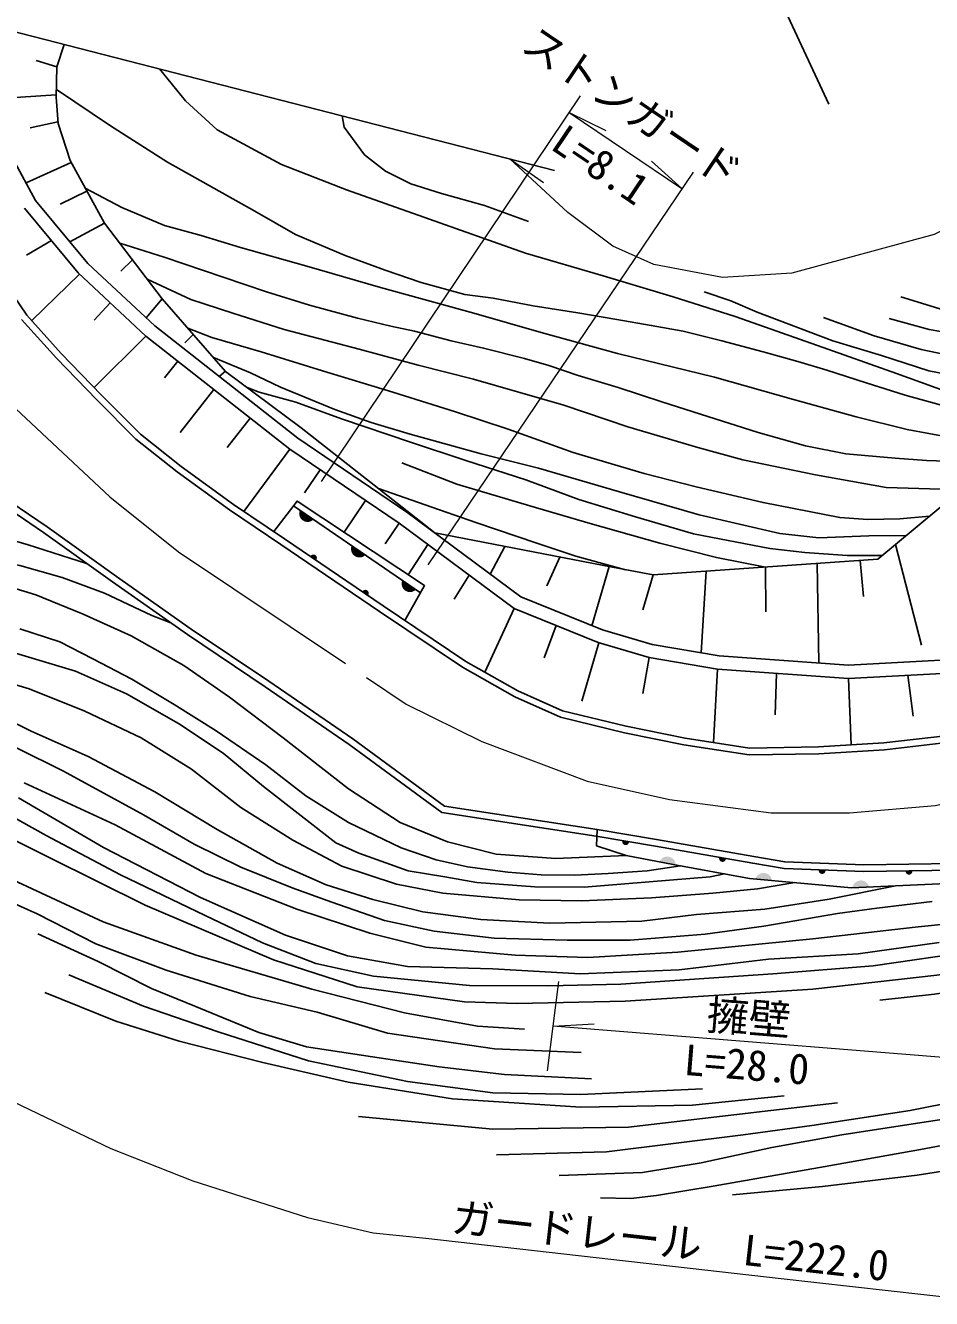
# Model space of a CAD drawing. Units: millimetres at full size, sheet at 1:1000; details may follow other scales. Extents: x 40000 to 680000, y 20000 to 380000.
# Drawn here: x 135323 to 189419, y 245092 to 321117 of the extents above; entities that cross this region are included whole.
import ezdxf
from ezdxf.enums import TextEntityAlignment as Align

# ---------------------------------------------------------------- set-up
doc = ezdxf.new("R2010")
doc.units = ezdxf.units.MM
doc.header["$LTSCALE"] = 1000
doc.linetypes.add('CHAIN', pattern=[18.5, 12, -1.5, 3.5, -1.5])
for name, color, linetype, lineweight in [('M-BGD', 7, 'Continuous', 25), ('M-BMK', 2, 'CHAIN', 13), ('M-BMK-OTRS', 5, 'Continuous', 25), ('M-BMK-SRVR', 3, 'Continuous', 25), ('M-STR-HTXT', 7, 'Continuous', 13)]:
    doc.layers.add(name, color=color, linetype=linetype, lineweight=lineweight)
doc.styles.add('ＭＳ ゴシック', font='')
doc.styles.get('ＭＳ ゴシック').set_extended_font_data('MS Gothic')

msp = doc.modelspace()

# ---------------------------------------------------------------- hatches: boundary and pattern name
at = {"layer": 'M-BGD'}
for points in [[(152523, 291612), (151706, 292172, 0.82183)], [(155617, 289493), (154800, 290053, 0.82183)], [(152334, 289408), (152666, 289182, 0.4608), (152632, 289489, 0.4608)], [(155434, 287299), (155766, 287073, 0.4608), (155732, 287380, 0.4608)], [(158638, 287424), (157821, 287984, 0.82183)], [(171357, 272367), (170961, 272436, 0.4608), (171119, 272170, 0.4608)], [(173172, 271166), (174147, 270992, 0.82183)], [(177145, 271367), (176749, 271436, 0.4608), (176906, 271170, 0.4608)], [(183091, 270649), (182695, 270717, 0.4608), (182853, 270451, 0.4608)], [(178903, 270139), (179891, 270062, 0.82183)], [(184702, 269638), (185693, 269667, 0.82183)], [(188274, 270642), (187872, 270643, 0.4608), (188072, 270407, 0.4608)]]:
    msp.add_hatch(color=256, dxfattribs=at).paths.add_polyline_path(points)

# ---------------------------------------------------------------- linework, layer by layer
for p, q in [((135961, 319030), (137186, 318656)), ((133808, 316754), (137157, 316972)), ((135604, 314994), (137261, 315369)), ((135356, 311716), (138054, 312940)), ((137397, 310450), (138993, 311220)), ((137979, 308194), (140035, 309314)), ((135389, 307401), (136869, 308280)), ((141018, 306449), (141707, 307126)), ((135695, 303491), (138551, 306271)), ((139421, 303517), (140389, 304553)), ((142524, 303654), (143493, 304789)), ((144841, 302172), (145342, 302670)), ((139423, 299494), (142519, 302563)), ((143633, 300073), (144418, 301071)), ((146886, 300149), (147258, 300474)), ((144553, 296811), (146571, 299379)), ((147366, 295911), (148748, 297668)), ((151105, 295816), (148369, 292086)), ((151976, 293198), (152917, 294589)), ((154349, 290851), (155634, 292750)), ((158911, 287242), (151330, 292434)), ((156798, 290151), (157638, 291393)), ((158177, 288315), (159352, 290120)), ((163071, 288354), (163945, 290003)), ((187269, 290128), (188817, 284116)), ((166454, 287647), (167226, 289371)), ((182598, 288995), (182686, 283045)), ((185158, 289175), (185348, 287017)), ((160923, 286861), (161815, 288290)), ((170169, 288803), (169146, 285272)), ((172185, 286211), (172797, 288306)), ((175966, 288529), (175665, 283647)), ((179523, 286104), (179500, 288777)), ((162755, 282502), (164493, 286300)), ((166288, 283363), (167000, 285281)), ((168531, 280773), (169551, 284248)), ((172185, 281218), (172559, 283365)), ((176649, 282668), (176399, 278289)), ((180093, 279955), (180166, 282420)), ((184453, 282119), (184624, 278149)), ((188321, 279869), (187999, 282313))]:
    msp.add_line(p, q, dxfattribs=at)
for points in [[(137625, 319981), (137186, 318656), (137166, 316832), (137267, 315272), (137997, 313043), (140035, 309314), (143493, 304789), (147273, 300458), (151777, 297093), (159768, 290808), (170372, 288764), (172797, 288306), (186204, 289249), (191034, 293240), (194674, 296601), (195528, 297396), (196766, 297838), (199507, 298692), (202547, 299433), (205141, 299875), (208353, 300287), (211536, 300670), (218603, 301516)], [(143317, 318519), (144875, 316621), (146775, 314877), (150609, 312808), (154496, 311292), (159101, 309666), (165177, 307511), (169809, 306161), (174000, 304921), (177695, 303736), (182615, 301995), (187330, 300342), (191135, 298964), (195548, 298407), (198100, 298779), (200262, 299629), (202246, 301153), (204219, 302911), (206381, 305231), (209223, 308132), (211165, 309850), (213686, 312415), (216007, 314266)], [(189931, 298467), (187841, 299046), (185521, 299783), (183171, 300536), (181429, 301046), (179362, 301623), (176898, 302292), (174587, 302854), (172681, 303207), (170628, 303557), (168302, 303952), (165634, 304366), (163240, 304826), (161551, 305056), (158941, 305770), (156800, 306500), (154417, 307376), (151447, 308642), (149025, 310033), (143796, 312951), (140402, 315117), (137171, 317297)], [(165350, 309413), (162725, 310360), (160172, 311089), (158331, 311654), (156815, 312408), (155573, 313386), (154343, 315041), (154223, 315717)], [(134581, 313128), (135932, 310665), (139053, 306897), (143041, 303171), (151577, 296462), (158102, 292045), (164889, 287003), (169770, 285018), (172740, 284146), (176744, 283463), (184459, 282921), (191426, 283301), (196141, 284480), (200875, 287202), (209243, 293386), (218603, 301516), (219873, 302699), (221624, 304070), (223874, 305684), (228028, 308429), (232686, 310974), (237268, 312873)], [(212660, 312704), (210629, 310853), (208598, 308779), (206052, 306095), (203553, 303865), (201562, 302097), (199487, 300580), (197925, 299911), (196809, 299599), (195314, 299599), (193082, 299755), (189257, 300491), (186423, 301406), (183523, 302275), (179008, 303998), (177446, 304667), (175839, 305202)], [(182978, 303685), (185986, 302587), (188803, 301760), (191079, 301283), (193037, 300837), (194825, 300772), (197021, 300899), (198549, 301424), (200401, 302477), (202788, 304338), (205322, 306586), (207471, 308702), (209779, 310849), (211816, 312886)], [(135268, 310213), (138469, 306347), (142519, 302563), (151105, 295816), (157639, 291393), (164493, 286300), (169506, 284261), (172559, 283365), (176649, 282668), (184453, 282119), (191545, 282507), (196444, 283731), (201313, 286531), (209744, 292762), (219138, 300921), (220393, 302090), (222104, 303429), (224328, 305025), (228441, 307743), (233032, 310251), (237516, 312110)], [(138893, 311403), (141084, 310238), (143630, 309169), (145804, 308565), (148158, 307857), (152121, 306742), (156517, 305467), (162086, 303938), (166118, 302776), (170673, 301524), (176471, 300107), (181186, 298786), (184922, 297739), (187974, 296988), (191841, 296280), (194257, 296216)], [(209662, 311654), (207374, 309506), (205566, 308012), (204264, 306837), (202899, 305573), (201458, 304613), (199470, 303370), (198092, 302814), (196322, 302422), (194818, 302435), (193232, 302412), (191370, 302603), (189285, 302953), (186881, 303621)], [(187578, 304910), (190368, 304052), (192681, 303885), (195113, 304290), (197879, 305100), (200955, 306430), (203029, 307793), (205771, 309462), (207369, 310868)], [(192960, 295019), (191488, 295058), (189124, 295145), (187247, 295276), (184294, 295544), (181897, 296004), (179068, 296811), (175635, 297903), (173326, 298638), (170718, 299501), (168321, 300210), (166568, 300817), (165115, 301231), (162675, 301850), (160748, 302283), (158554, 302867), (157130, 303168), (155141, 303641), (152289, 304412), (149709, 305207), (147118, 306081), (143595, 307275), (140948, 308119)], [(132997, 307331), (135412, 303807), (137460, 301518), (139863, 299041), (142184, 296715), (144626, 294778), (147739, 292509), (150785, 290462), (156680, 286450), (161621, 283140), (164729, 281392), (167387, 280193), (171184, 279272), (174704, 278554), (178557, 277952), (182671, 278030), (186577, 278268), (190259, 278695)], [(142597, 305960), (145206, 304760), (147697, 303937), (150775, 302957), (155246, 301790), (158765, 300840), (162074, 300001), (167467, 298441), (171291, 297151), (175473, 295923), (178160, 295169), (182492, 294274), (186705, 293528), (189978, 293430), (191213, 293406)], [(135096, 303560), (137168, 301245), (139578, 298761), (141917, 296416), (144384, 294459), (147510, 292182), (150560, 290130), (156456, 286119), (161411, 282799), (164548, 281034), (167257, 279813), (171097, 278882), (174633, 278160), (178530, 277552), (182687, 277630), (186613, 277869), (190323, 278300)], [(189299, 291806), (187524, 291661), (185606, 291621), (183943, 291741), (179366, 292620), (175376, 293571), (172257, 294364), (168020, 295621), (164143, 297012), (160993, 298046), (157251, 299213), (153060, 300485), (149391, 301627), (146454, 302480), (145026, 303032)], [(138972, 288992), (135479, 290104), (131257, 291339), (124616, 293198), (120595, 294352), (117337, 295600), (112684, 297942), (109287, 300067), (107022, 301614)], [(146551, 301285), (148751, 300367), (150548, 299525), (153793, 298180), (155968, 297404), (158284, 296718), (162535, 295543), (165952, 294670), (170789, 293259), (175544, 291901), (180370, 290783), (182699, 290525), (185675, 290638), (187920, 290667)], [(186476, 289473), (184383, 289472), (181845, 289641), (179756, 289883), (175212, 290751), (171744, 291775), (168352, 292813), (165196, 293978), (161621, 295139), (158305, 296238), (154200, 297635), (151465, 298627), (149280, 299227), (148554, 299501)], [(111655, 296112), (114851, 294061), (118071, 292568), (121500, 291752), (124346, 290936), (127057, 290274), (130183, 289737), (132941, 289248), (134994, 288875), (137514, 288152), (140033, 287220), (142864, 285874), (144001, 285437)], [(135248, 275888), (140671, 273381), (146101, 270468), (151532, 268353), (155888, 266912), (159232, 266084), (164552, 265589), (168908, 265467), (174277, 265773), (182333, 266575), (188622, 267280), (193929, 267832), (199482, 268813), (203362, 269860), (206982, 271455), (209037, 272804), (211553, 274889), (214751, 277626), (219199, 281275), (223985, 285200), (230295, 290611), (234507, 294016), (237764, 296287)], [(179500, 288777), (176577, 289347), (173204, 290192), (169031, 291368), (165432, 292432), (161070, 293732), (157791, 294999)], [(132614, 274925), (136557, 272735), (141004, 270388), (146058, 267964), (149476, 266329), (152660, 265103), (156107, 264344), (161843, 263786), (166576, 263757), (170870, 263874), (179938, 264487), (185927, 264954), (191974, 265830), (198737, 266678), (202243, 267700), (205193, 268780), (208085, 270649), (212332, 273550), (215837, 275944), (221008, 279652), (226360, 284713), (229807, 287575), (233438, 290772), (237849, 294013)], [(156399, 293458), (159588, 292351), (162219, 291440), (165859, 290192), (168190, 289415), (171150, 288617)], [(113447, 293022), (117056, 291460), (119911, 290545), (123412, 289549), (126509, 289011), (129940, 288414), (133306, 287902), (135946, 287122), (138773, 285964), (141628, 284672), (144788, 282892), (147508, 281008), (150713, 278585), (154600, 275533), (157697, 273514), (160525, 272357), (163434, 271630), (166989, 271361), (171189, 271544)], [(133107, 293069), (136391, 290841), (140518, 287885), (144990, 284741), (149629, 281628), (154643, 278186), (160179, 274121), (169391, 272703), (172938, 272102), (178744, 271090), (180616, 270771), (185375, 270590), (190783, 270681)], [(133324, 293405), (136620, 291169), (140749, 288211), (145217, 285071), (149854, 281959), (154875, 278513), (160336, 274502), (169454, 273098), (173006, 272496), (178812, 271484), (180658, 271169), (185380, 270990), (190756, 271080)], [(150150, 290889), (151542, 292711), (159151, 287669), (157978, 285580)], [(238219, 292646), (233843, 288838), (226993, 283414), (222081, 279635), (216920, 275246), (213049, 272419), (210132, 270425), (207691, 269027), (204463, 267677), (199879, 266397), (195472, 265207), (189727, 264404), (182329, 263570), (171135, 262856), (164675, 262707), (161532, 262813), (155121, 263712), (150135, 265323), (142477, 268591), (136741, 271439), (131680, 273949)], [(117681, 288400), (122444, 286872), (125500, 286158), (128100, 285444), (131097, 284671), (134730, 283631), (138304, 282557), (141353, 281208), (144452, 279434), (147126, 277661), (149525, 275663), (153859, 272305), (155233, 271681), (158174, 270631), (160357, 270278), (162278, 269933), (165729, 269678), (168686, 269663), (176195, 270282), (177065, 270451)], [(119148, 286057), (122288, 284937), (124988, 284298), (130000, 283103), (132856, 282291), (135544, 281508), (138875, 280164), (142235, 278569), (145244, 276713), (148184, 274418), (151292, 272459), (154204, 270920), (157479, 269829), (160251, 269297), (164797, 268902), (168549, 268846), (172693, 269014), (176361, 269294), (179029, 269567), (181263, 269934)], [(174426, 270934), (172446, 270630), (170111, 270470), (168119, 270367), (166116, 270396), (164125, 270550), (161724, 270871), (159848, 271282), (157755, 272014), (154603, 273515), (152061, 275108), (149680, 276963), (146715, 278999), (144206, 280558), (141681, 282085), (139339, 283286), (137384, 284303), (134990, 285092)], [(120491, 284169), (123654, 283635), (127394, 282311), (132268, 280645), (135666, 278978), (139064, 277462), (143039, 275349), (146767, 273098), (150351, 271090), (153281, 269807), (156065, 268912), (159043, 268186), (162518, 267723), (166635, 267505), (172124, 267636), (175392, 268028), (179475, 268337), (183309, 268947), (187274, 269739)], [(134739, 277993), (137592, 276577), (142361, 273973), (145402, 272226), (148180, 270862), (151245, 269617), (153615, 268756), (156762, 267671), (159731, 267025), (163299, 266618), (167657, 266498), (171425, 266498), (175903, 266857), (179399, 267336), (183804, 268083), (186146, 268409), (189447, 268812)], [(189878, 266357), (185029, 265685), (179683, 265364), (174350, 264717), (168449, 264483), (163220, 264775), (158137, 264921), (154544, 265564), (150849, 266795), (145766, 269043), (139982, 272021), (134899, 274999)], [(169454, 273098), (169408, 272134), (171189, 271544), (173994, 271013), (178541, 270181), (184646, 269627), (189901, 269852), (196845, 270552), (196845, 272016)], [(129843, 272488), (134004, 270352), (139965, 267580), (145513, 265594), (152411, 263570), (157959, 262147), (162308, 261360), (165120, 261172)], [(163448, 253670), (170009, 253857), (178181, 254863), (182267, 255431), (188135, 256329), (193960, 257483), (198158, 258585), (202460, 259948), (206238, 261836), (211372, 264384), (214184, 265951), (217239, 267870), (222085, 271039), (224193, 272336)], [(215925, 272514), (213585, 270998), (211071, 269684), (209049, 268616), (206542, 267482), (204028, 266515), (201298, 265707), (199391, 265230), (196193, 264449), (193593, 263886), (189600, 263263), (186336, 262917)], [(167193, 252440), (172155, 252613), (175659, 253203), (179892, 254105), (184056, 254868), (188324, 255526), (192383, 256151), (196840, 257132), (200934, 258207), (205202, 260045), (208949, 261952), (214343, 265360), (217514, 267390), (219378, 268585), (222869, 270793), (224567, 271757)], [(168493, 259786), (163320, 260011), (156947, 260948), (152748, 262184), (148737, 263121), (143714, 264694), (139515, 266268), (136029, 268067), (133067, 269378), (131530, 270052)], [(136066, 266868), (139665, 265219), (142851, 263608), (145438, 262559), (149262, 260985), (152111, 260123), (156047, 259524), (160021, 258924), (163920, 258475), (169110, 258205)], [(217925, 265912), (213914, 263675), (210378, 261543), (206556, 259200), (202766, 257077), (201183, 256632), (197083, 255601), (193437, 254860), (188754, 253992), (183076, 252969), (176385, 251805), (172990, 251239), (171466, 251071), (169651, 251097)], [(175745, 257606), (168473, 257269), (163224, 257381), (158126, 258055), (152228, 259293), (146830, 261017), (142369, 262553), (137908, 264426)], [(136483, 263377), (140720, 261654), (144506, 260455), (149492, 259181), (154590, 258019), (160813, 257008), (168472, 256517), (175145, 256630), (180618, 257192)], [(155201, 255955), (163223, 255206), (171321, 255318), (179831, 256330), (183804, 256780)], [(177537, 251285), (182902, 251788), (188561, 252458), (192250, 253044), (194986, 253853), (198333, 254824), (200385, 255537), (202459, 256120), (204508, 256563)]]:
    msp.add_lwpolyline(points, dxfattribs=at)
at = {"layer": 'M-BMK'}
msp.add_lwpolyline([(133780, 299111), (140355, 292970), (144456, 289676), (158058, 280581), (162564, 278365), (168860, 275982), (173777, 274886), (179847, 274106), (184513, 274106), (189645, 274539), (194242, 275545), (199137, 277053), (205023, 279639), (210446, 282820), (216030, 287399), (220564, 291314), (228508, 297909), (231093, 299667), (235907, 302300)], dxfattribs=at)
at = {"layer": 'M-BMK-OTRS'}
msp.add_line((93438, 331331), (166900, 312461), dxfattribs=at)
at = {"layer": 'M-BMK-SRVR'}
msp.add_line((183284, 316417), (169391, 346382), dxfattribs=at)
at = {"layer": 'M-STR-HTXT'}
for p, q in [((168439, 316910), (152984, 293874)), ((167776, 315923), (174515, 311373)), ((167776, 315923), (169983, 314846)), ((164234, 313146), (166252, 311748)), ((174515, 311373), (172692, 313017)), ((175184, 312364), (159348, 288907)), ((166491, 258683), (167163, 264018)), ((166827, 261350), (169278, 261496)), ((195257, 259067), (166827, 261350))]:
    msp.add_line(p, q, dxfattribs=at)
for points in [[(237820, 332723), (232449, 331858), (225879, 329747), (219620, 327011), (213126, 323460), (204149, 317864), (194326, 311004), (189568, 308631), (181081, 306322), (176940, 306060), (172835, 306846), (170385, 307933), (167708, 309939), (164234, 313146)], [(132602, 257785), (140429, 254061), (145319, 252112), (152158, 249941), (156083, 249022), (159219, 248692), (180446, 246289), (191091, 245092), (196093, 245133), (200320, 245969), (205965, 247905), (212864, 251315), (222061, 257255), (227624, 261691), (231828, 265592), (233959, 267010), (235908, 267750)]]:
    msp.add_lwpolyline(points, dxfattribs=at)

# ---------------------------------------------------------------- texts
at = {"layer": 'M-STR-HTXT', "style": 'ＭＳ ゴシック'}
for s, rotation, p in [('ストンガード', 325.975, (164505, 319243)), ('L=8.1', 325.975, (166273, 313333)), ('擁壁', 355.408, (175907, 260621)), ('L=28.0', 355.408, (174538, 257904)), ('ガードレール\u3000L=222.0', 353.541, (160639, 248531))]:
    msp.add_text(s, height=1833, rotation=rotation, dxfattribs=at).set_placement(p, align=Align.BOTTOM_LEFT)

doc.saveas('drawing.dxf')
